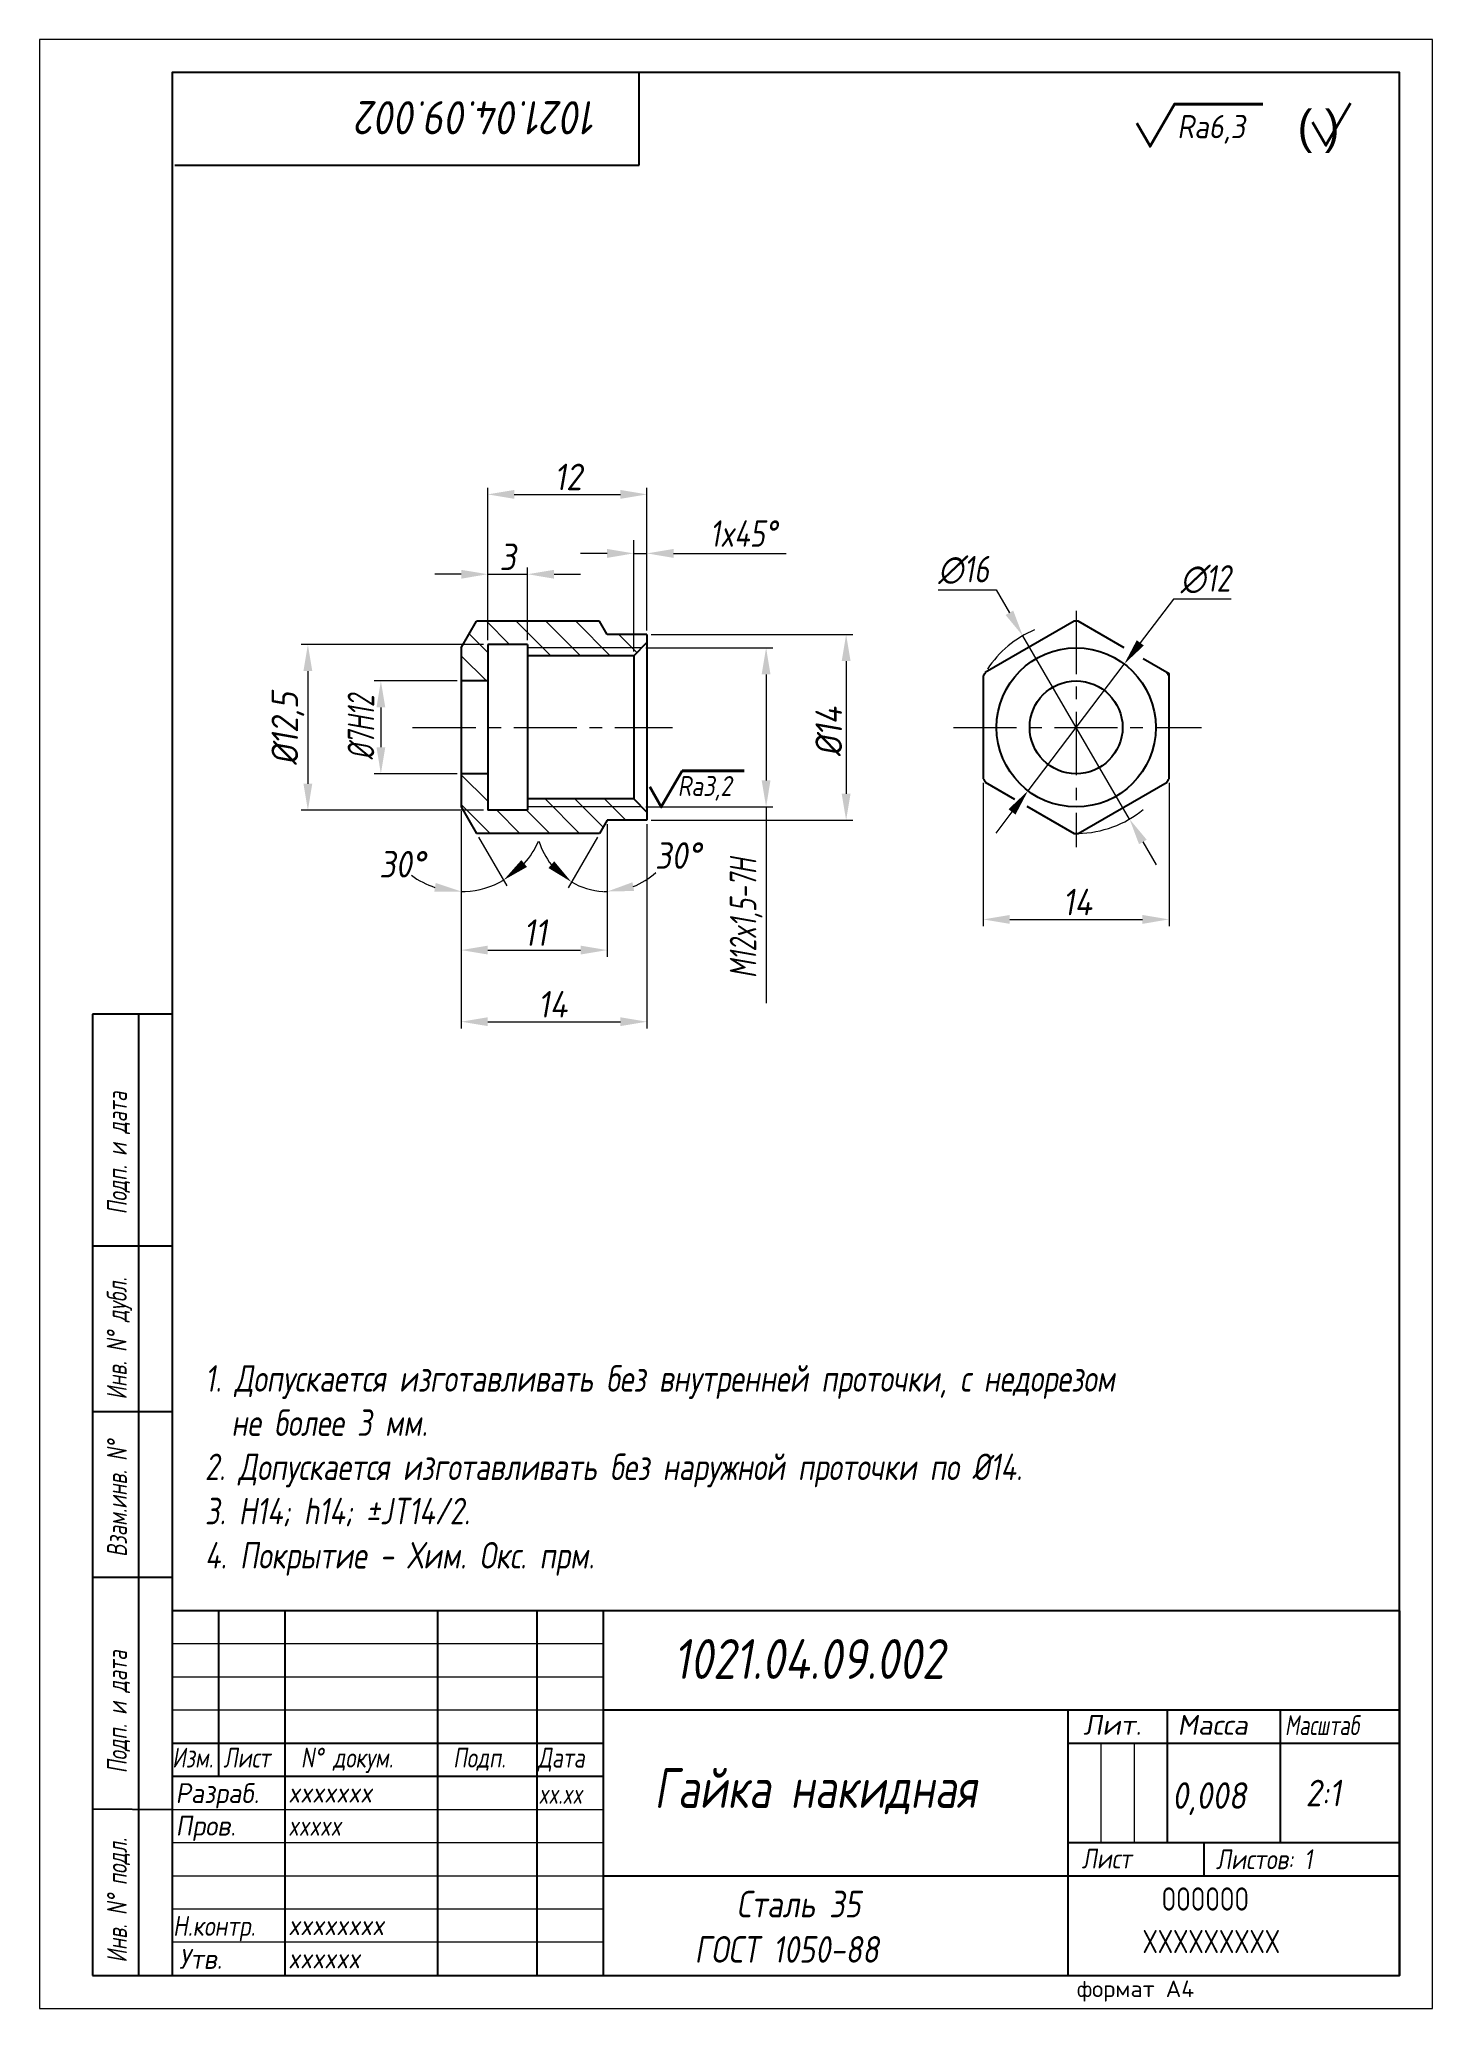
# Model space of a CAD drawing. Header units: millimetres. Extents: x 2153 to 2363, y -3584 to -3287.
import ezdxf

# ---------------------------------------------------------------- set-up
doc = ezdxf.new("R2010")
doc.units = ezdxf.units.MM
doc.linetypes.add('CENTER', pattern=[50.8, 31.75, -6.35, 6.35, -6.35])
for name, color, linetype, lineweight in [('Ax', 1, 'CENTER', 18), ('Dim', 3, 'Continuous', 40), ('Hatch', 5, 'Continuous', 18), ('Slim', 8, 'Continuous', 18), ('Text', 2, 'Continuous', 40), ('Wide', 31, 'Continuous', 60)]:
    doc.layers.add(name, color=color, linetype=linetype, lineweight=lineweight)
doc.styles.add('курсив', font='romans.shx', dxfattribs={"oblique": 10})
doc.styles.add('курсив 0_65', font='romans.shx', dxfattribs={"width": 0.65, "oblique": 10})
doc.styles.add('курсив 0_75', font='romans.shx', dxfattribs={"width": 0.75, "oblique": 10})
doc.styles.add('курсив 0_85', font='romans.shx', dxfattribs={"width": 0.85, "oblique": 10})
doc.dimstyles.new('к1_1', dxfattribs={"dimtxt": 4, "dimasz": 4, "dimexe": 1, "dimexo": 0.625, "dimtad": 1, "dimtxsty": 'курсив 0_85', "dimcen": 0, "dimadec": 0, "dimazin": 0, "dimtfac": 1, "dimtmove": 0, "dimatfit": 3, "dimldrblk": 'DOTSMALL', "dimfxl": 1, "dimlwd": 18, "dimlwe": 18, "dimarcsym": 0})
doc.dimstyles.new('к1_1св', dxfattribs={"dimtxt": 4, "dimasz": 4, "dimexe": 2, "dimexo": 0.625, "dimgap": 1, "dimtad": 1, "dimtoh": 1, "dimtxsty": 'курсив 0_75', "dimcen": 0, "dimadec": 0, "dimazin": 0, "dimtfac": 1, "dimtmove": 0, "dimatfit": 3, "dimldrblk": 'DOTSMALL', "dimfxl": 1, "dimlwd": 18, "dimlwe": 18, "dimarcsym": 0})

# ---------------------------------------------------------------- blocks, each defined once
blk = doc.blocks.new('*D728')
at = {"layer": 'Defpoints', "color": 0, "transparency": 16777216}
for p in [(2216.98, -3402.77), (2244.98, -3404.77), (2244.98, -3435.16)]:
    blk.add_point(p, dxfattribs=at)
at = {"layer": 'Dim', "color": 0, "lineweight": 18, "transparency": 16777216}
for p, q in [((2216.98, -3403.39), (2216.98, -3436.16)), ((2244.98, -3405.39), (2244.98, -3436.16)), ((2220.98, -3435.16), (2240.98, -3435.16))]:
    blk.add_line(p, q, dxfattribs=at)
at = {"layer": 'Dim', "color": 0, "transparency": 16777216}
for points in [[(2220.98, -3434.49), (2220.98, -3435.82), (2216.98, -3435.16)], [(2240.98, -3434.49), (2240.98, -3435.82), (2244.98, -3435.16)]]:
    blk.add_solid(points, dxfattribs=at)
at = {"layer": 'Dim', "color": 0, "transparency": 16777216, "insert": (2230.76, -3432.53), "char_height": 4, "attachment_point": 5, "style": 'курсив 0_85'}
blk.add_mtext('14', dxfattribs=at)
blk = doc.blocks.new('_DotSmall')
at = {"color": 0, "linetype": 'ByBlock', "const_width": 0.5}
blk.add_lwpolyline([(-122670.927, 17467.939, 1), (-122670.802, 17467.939, 1)], format="xyb", close=True, dxfattribs=at)
blk = doc.blocks.new('*D729')
at = {"layer": 'Defpoints', "color": 0, "transparency": 16777216}
for p in [(2216.98, -3402.77), (2238.98, -3404.77), (2238.98, -3424.36)]:
    blk.add_point(p, dxfattribs=at)
at = {"layer": 'Dim', "color": 0, "lineweight": 18, "transparency": 16777216}
for p, q in [((2216.98, -3403.39), (2216.98, -3425.36)), ((2238.98, -3405.39), (2238.98, -3425.36)), ((2220.98, -3424.36), (2234.98, -3424.36))]:
    blk.add_line(p, q, dxfattribs=at)
at = {"layer": 'Dim', "color": 0, "transparency": 16777216}
for points in [[(2220.98, -3423.69), (2220.98, -3425.02), (2216.98, -3424.36)], [(2234.98, -3423.69), (2234.98, -3425.02), (2238.98, -3424.36)]]:
    blk.add_solid(points, dxfattribs=at)
at = {"layer": 'Dim', "color": 0, "transparency": 16777216, "insert": (2228.14, -3421.73), "char_height": 4, "attachment_point": 5, "style": 'курсив 0_85'}
blk.add_mtext('11', dxfattribs=at)
blk = doc.blocks.new('*D730')
at = {"layer": 'Defpoints', "color": 0, "transparency": 16777216}
for p in [(2244.98, -3355.63), (2244.98, -3376.77), (2220.98, -3378.27)]:
    blk.add_point(p, dxfattribs=at)
at = {"layer": 'Dim', "color": 0, "lineweight": 18, "transparency": 16777216}
for p, q in [((2220.98, -3377.64), (2220.98, -3354.63)), ((2224.98, -3355.63), (2240.98, -3355.63)), ((2244.98, -3376.14), (2244.98, -3354.63))]:
    blk.add_line(p, q, dxfattribs=at)
at = {"layer": 'Dim', "color": 0, "transparency": 16777216}
for points in [[(2224.98, -3354.96), (2224.98, -3356.3), (2220.98, -3355.63)], [(2240.98, -3354.96), (2240.98, -3356.3), (2244.98, -3355.63)]]:
    blk.add_solid(points, dxfattribs=at)
at = {"layer": 'Dim', "color": 0, "transparency": 16777216, "insert": (2233.1, -3353), "char_height": 4, "attachment_point": 5, "style": 'курсив 0_85'}
blk.add_mtext('12', dxfattribs=at)
blk = doc.blocks.new('*D731')
at = {"layer": 'Defpoints', "color": 0, "transparency": 16777216}
for p in [(2226.98, -3367.67), (2220.98, -3378.27), (2226.98, -3378.27)]:
    blk.add_point(p, dxfattribs=at)
at = {"layer": 'Dim', "color": 0, "lineweight": 18, "transparency": 16777216}
for p, q in [((2216.98, -3367.67), (2212.98, -3367.67)), ((2220.98, -3377.64), (2220.98, -3366.67)), ((2220.98, -3367.67), (2226.98, -3367.67)), ((2226.98, -3377.64), (2226.98, -3366.67)), ((2230.98, -3367.67), (2234.98, -3367.67))]:
    blk.add_line(p, q, dxfattribs=at)
at = {"layer": 'Dim', "color": 0, "transparency": 16777216}
for points in [[(2216.98, -3367.01), (2216.98, -3368.34), (2220.98, -3367.67)], [(2230.98, -3367.01), (2230.98, -3368.34), (2226.98, -3367.67)]]:
    blk.add_solid(points, dxfattribs=at)
at = {"layer": 'Dim', "color": 0, "transparency": 16777216, "insert": (2223.98, -3365.05), "char_height": 4, "attachment_point": 5, "style": 'курсив 0_85'}
blk.add_mtext('3', dxfattribs=at)
blk = doc.blocks.new('*D732')
at = {"layer": 'Defpoints', "color": 0, "transparency": 16777216}
for p in [(2220.98, -3378.27), (2193.87, -3403.27), (2220.98, -3403.27)]:
    blk.add_point(p, dxfattribs=at)
at = {"layer": 'Dim', "color": 0, "lineweight": 18, "transparency": 16777216}
for p, q in [((2220.36, -3378.27), (2192.87, -3378.27)), ((2193.87, -3382.27), (2193.87, -3399.27)), ((2220.36, -3403.27), (2192.87, -3403.27))]:
    blk.add_line(p, q, dxfattribs=at)
at = {"layer": 'Dim', "color": 0, "transparency": 16777216}
for points in [[(2193.2, -3382.27), (2194.53, -3382.27), (2193.87, -3378.27)], [(2193.2, -3399.27), (2194.53, -3399.27), (2193.87, -3403.27)]]:
    blk.add_solid(points, dxfattribs=at)
at = {"layer": 'Dim', "color": 0, "transparency": 16777216, "insert": (2190.86, -3390.95), "char_height": 4, "attachment_point": 5, "rotation": 90, "style": 'курсив 0_85'}
blk.add_mtext('%%c12,5', dxfattribs=at)
blk = doc.blocks.new('*D733')
at = {"layer": 'Defpoints', "color": 0, "transparency": 16777216}
for p in [(2216.98, -3383.77), (2204.87, -3397.77), (2216.98, -3397.77)]:
    blk.add_point(p, dxfattribs=at)
at = {"layer": 'Dim', "color": 0, "lineweight": 18, "transparency": 16777216}
for p, q in [((2216.36, -3383.77), (2203.87, -3383.77)), ((2204.87, -3387.77), (2204.87, -3393.77)), ((2216.36, -3397.77), (2203.87, -3397.77))]:
    blk.add_line(p, q, dxfattribs=at)
at = {"layer": 'Dim', "color": 0, "transparency": 16777216}
for points in [[(2204.21, -3387.77), (2205.54, -3387.77), (2204.87, -3383.77)], [(2204.21, -3393.77), (2205.54, -3393.77), (2204.87, -3397.77)]]:
    blk.add_solid(points, dxfattribs=at)
at = {"layer": 'Dim', "color": 0, "transparency": 16777216, "insert": (2201.87, -3390.77), "char_height": 4, "attachment_point": 5, "rotation": 90, "style": 'курсив 0_65'}
blk.add_mtext('%%c7H12', dxfattribs=at)
blk = doc.blocks.new('*D734')
at = {"layer": 'Defpoints', "color": 0, "transparency": 16777216}
for p in [(2244.18, -3378.77), (2244.18, -3402.77), (2262.94, -3402.77)]:
    blk.add_point(p, dxfattribs=at)
at = {"layer": 'Dim', "color": 0, "lineweight": 18, "transparency": 16777216}
for p, q in [((2244.81, -3378.77), (2263.94, -3378.77)), ((2262.94, -3382.77), (2262.94, -3398.77)), ((2244.81, -3402.77), (2263.94, -3402.77)), ((2262.94, -3402.77), (2262.94, -3432.37))]:
    blk.add_line(p, q, dxfattribs=at)
at = {"layer": 'Dim', "color": 0, "transparency": 16777216}
for points in [[(2262.27, -3382.77), (2263.6, -3382.77), (2262.94, -3378.77)], [(2262.27, -3398.77), (2263.6, -3398.77), (2262.94, -3402.77)]]:
    blk.add_solid(points, dxfattribs=at)
at = {"layer": 'Dim', "color": 0, "transparency": 16777216, "insert": (2259.93, -3419.57), "char_height": 4, "attachment_point": 5, "rotation": 90, "style": 'курсив 0_65'}
blk.add_mtext('M12x1,5-7H', dxfattribs=at)
blk = doc.blocks.new('*D735')
at = {"layer": 'Defpoints', "color": 0, "transparency": 16777216}
for p in [(2244.98, -3376.77), (2244.98, -3404.77), (2275, -3404.77)]:
    blk.add_point(p, dxfattribs=at)
at = {"layer": 'Dim', "color": 0, "lineweight": 18, "transparency": 16777216}
for p, q in [((2245.61, -3376.77), (2276, -3376.77)), ((2275, -3380.77), (2275, -3400.77)), ((2245.61, -3404.77), (2276, -3404.77))]:
    blk.add_line(p, q, dxfattribs=at)
at = {"layer": 'Dim', "color": 0, "transparency": 16777216}
for points in [[(2274.33, -3380.77), (2275.67, -3380.77), (2275, -3376.77)], [(2274.33, -3400.77), (2275.67, -3400.77), (2275, -3404.77)]]:
    blk.add_solid(points, dxfattribs=at)
at = {"layer": 'Dim', "color": 0, "transparency": 16777216, "insert": (2272.38, -3391.42), "char_height": 4, "attachment_point": 5, "rotation": 90, "style": 'курсив 0_85'}
blk.add_mtext('%%c14', dxfattribs=at)
blk = doc.blocks.new('*D736')
at = {"layer": 'Defpoints', "color": 0, "transparency": 16777216}
for p in [(2216.98, -3378.77), (2216.98, -3402.77), (2216.98, -3402.77), (2219.29, -3406.77), (2221.34, -3414.76)]:
    blk.add_point(p, dxfattribs=at)
at = {"layer": 'Dim', "color": 0, "lineweight": 18, "transparency": 16777216}
for p, q in [((2216.98, -3403.39), (2216.98, -3416.52)), ((2219.6, -3407.31), (2223.86, -3414.68))]:
    blk.add_line(p, q, dxfattribs=at)
for start, end in [(318.0412, 336.0825), (233.9175, 251.9588), (272.5682, 300), (270, 272.4805)]:
    blk.add_arc((2216.98, -3402.77), 12.76, start, end, dxfattribs=at)
at = {"layer": 'Dim', "color": 0, "transparency": 16777216}
for points in [[(2226.89, -3411.82), (2226.05, -3410.78), (2223.36, -3413.82)], [(2213.14, -3414.24), (2212.93, -3415.56), (2216.98, -3415.52)]]:
    blk.add_solid(points, dxfattribs=at)
at = {"layer": 'Dim', "color": 0, "transparency": 16777216, "insert": (2208.08, -3411.41), "char_height": 4, "attachment_point": 5, "style": 'курсив 0_85'}
blk.add_mtext('30°', dxfattribs=at)
blk = doc.blocks.new('*D737')
at = {"layer": 'Defpoints', "color": 0, "transparency": 16777216}
for p in [(2238.98, -3404.77), (2238.98, -3405.39), (2237.83, -3406.77), (2238.98, -3408.1), (2235.3, -3414.88)]:
    blk.add_point(p, dxfattribs=at)
at = {"layer": 'Dim', "color": 0, "lineweight": 18, "transparency": 16777216}
for p, q in [((2237.51, -3407.31), (2233.1, -3414.95)), ((2238.98, -3408.73), (2238.98, -3416.53))]:
    blk.add_line(p, q, dxfattribs=at)
for start, end in [(197.1567, 218.5783), (240, 266.6149), (291.4217, 312.8433), (266.9878, 270)]:
    blk.add_arc((2238.98, -3404.77), 10.76, start, end, dxfattribs=at)
at = {"layer": 'Dim', "color": 0, "transparency": 16777216}
for points in [[(2231, -3410.97), (2230.13, -3411.98), (2233.6, -3414.09)], [(2243.04, -3415.44), (2242.79, -3414.13), (2238.98, -3415.53)]]:
    blk.add_solid(points, dxfattribs=at)
at = {"layer": 'Dim', "color": 0, "transparency": 16777216, "insert": (2249.65, -3410.1), "char_height": 4, "attachment_point": 5, "style": 'курсив 0_85'}
blk.add_mtext('30°', dxfattribs=at)
blk = doc.blocks.new('*D738')
at = {"layer": 'Defpoints', "color": 0, "transparency": 16777216}
for p in [(2295.67, -3398.51), (2323.67, -3398.51), (2323.67, -3419.73)]:
    blk.add_point(p, dxfattribs=at)
at = {"layer": 'Dim', "color": 0, "lineweight": 18, "transparency": 16777216}
for p, q in [((2295.67, -3399.14), (2295.67, -3420.73)), ((2323.67, -3399.14), (2323.67, -3420.73)), ((2299.67, -3419.73), (2319.67, -3419.73))]:
    blk.add_line(p, q, dxfattribs=at)
at = {"layer": 'Dim', "color": 0, "transparency": 16777216}
for points in [[(2299.67, -3419.06), (2299.67, -3420.4), (2295.67, -3419.73)], [(2319.67, -3419.06), (2319.67, -3420.4), (2323.67, -3419.73)]]:
    blk.add_solid(points, dxfattribs=at)
at = {"layer": 'Dim', "color": 0, "transparency": 16777216, "insert": (2309.86, -3417.11), "char_height": 4, "attachment_point": 5, "style": 'курсив 0_85'}
blk.add_mtext('14', dxfattribs=at)
blk = doc.blocks.new('*D739')
at = {"layer": 'Defpoints', "color": 0, "transparency": 16777216}
for p in [(2301.62, -3376.94), (2317.72, -3404.6)]:
    blk.add_point(p, dxfattribs=at)
at = {"layer": 'Dim', "color": 0, "lineweight": 18, "transparency": 16777216}
for p, q in [((2288.85, -3370.03), (2297.6, -3370.03)), ((2297.6, -3370.03), (2299.61, -3373.48)), ((2317.72, -3404.6), (2301.62, -3376.94)), ((2319.73, -3408.05), (2321.74, -3411.51))]:
    blk.add_line(p, q, dxfattribs=at)
blk.add_arc((2309.67, -3390.77), 16, 113.0362, 146.7169, dxfattribs=at)
at = {"layer": 'Dim', "color": 0, "transparency": 16777216}
for points in [[(2300.19, -3373.15), (2299.03, -3373.82), (2301.62, -3376.94)], [(2320.31, -3407.72), (2319.15, -3408.39), (2317.72, -3404.6)]]:
    blk.add_solid(points, dxfattribs=at)
at = {"layer": 'Dim', "color": 0, "transparency": 16777216, "insert": (2292.73, -3367.03), "char_height": 4, "attachment_point": 5, "style": 'курсив 0_75'}
blk.add_mtext('∅16', dxfattribs=at)
blk = doc.blocks.new('*D740')
at = {"layer": 'Defpoints', "color": 0, "transparency": 16777216}
for p in [(2316.92, -3381.21), (2302.42, -3400.33)]:
    blk.add_point(p, dxfattribs=at)
at = {"layer": 'Dim', "color": 0, "lineweight": 18, "transparency": 16777216}
for p, q in [((2324.34, -3371.43), (2319.34, -3378.02)), ((2333.06, -3371.43), (2324.34, -3371.43)), ((2302.42, -3400.33), (2316.92, -3381.21)), ((2300, -3403.51), (2297.58, -3406.7))]:
    blk.add_line(p, q, dxfattribs=at)
at = {"layer": 'Dim', "color": 0, "transparency": 16777216}
for points in [[(2318.81, -3377.62), (2319.87, -3378.43), (2316.92, -3381.21)], [(2299.47, -3403.11), (2300.53, -3403.92), (2302.42, -3400.33)]]:
    blk.add_solid(points, dxfattribs=at)
at = {"layer": 'Dim', "color": 0, "transparency": 16777216, "insert": (2329.2, -3368.43), "char_height": 4, "attachment_point": 5, "style": 'курсив 0_75'}
blk.add_mtext('∅12', dxfattribs=at)
blk = doc.blocks.new('*D741')
at = {"layer": 'Defpoints', "color": 0, "transparency": 16777216}
for p in [(2244.98, -3364.53), (2244.98, -3376.77), (2242.98, -3379.97)]:
    blk.add_point(p, dxfattribs=at)
at = {"layer": 'Dim', "color": 0, "lineweight": 18, "transparency": 16777216}
for p, q in [((2238.98, -3364.53), (2234.98, -3364.53)), ((2242.98, -3379.34), (2242.98, -3362.53)), ((2242.98, -3364.53), (2244.98, -3364.53)), ((2244.98, -3376.14), (2244.98, -3362.53)), ((2248.98, -3364.53), (2265.97, -3364.53))]:
    blk.add_line(p, q, dxfattribs=at)
at = {"layer": 'Dim', "color": 0, "transparency": 16777216}
for points in [[(2238.98, -3363.86), (2238.98, -3365.2), (2242.98, -3364.53)], [(2248.98, -3363.86), (2248.98, -3365.2), (2244.98, -3364.53)]]:
    blk.add_solid(points, dxfattribs=at)
at = {"layer": 'Dim', "color": 0, "transparency": 16777216, "insert": (2259.48, -3361.53), "char_height": 4, "attachment_point": 5, "style": 'курсив 0_75'}
blk.add_mtext('1x45%%d', dxfattribs=at)

msp = doc.modelspace()

# ---------------------------------------------------------------- hatches: boundary and pattern name
at = {"layer": 'Hatch'}
h = msp.add_hatch(dxfattribs=at)
h.set_pattern_fill('ANSI31', color=256, angle=90, style=0)
h.set_pattern_definition([(135, (-6800.1005, 5219.5405), (-2.245064, -2.245064), [])])
h.paths.add_polyline_path([(2237.827, -3374.769), (2219.292, -3374.769), (2216.982, -3378.769), (2216.982, -3383.769), (2220.982, -3383.769), (2220.982, -3378.269), (2226.982, -3378.269), (2226.982, -3378.769), (2244.182, -3378.769), (2244.982, -3377.969), (2244.982, -3376.769), (2238.982, -3376.769)])
h.paths.add_polyline_path([(2244.982, -3403.569), (2244.182, -3402.769), (2226.982, -3402.769), (2226.982, -3403.269), (2220.982, -3403.269), (2220.982, -3397.769), (2216.982, -3397.769), (2216.982, -3402.769), (2219.292, -3406.769), (2237.827, -3406.769), (2238.982, -3404.769), (2244.982, -3404.769)])
h.paths.add_polyline_path([(2242.982, -3401.569), (2226.982, -3401.569), (2226.982, -3402.769), (2244.182, -3402.769)], flags=17)
h.paths.add_polyline_path([(2244.182, -3378.769), (2226.982, -3378.769), (2226.982, -3379.969), (2242.982, -3379.969)], flags=17)

# ---------------------------------------------------------------- linework, layer by layer
for p, q in [((2243.813, -3305.999), (2243.813, -3291.999)), ((2173.813, -3305.999), (2243.813, -3305.999)), ((2216.982, -3378.769), (2219.292, -3374.769)), ((2237.827, -3374.769), (2219.292, -3374.769)), ((2238.982, -3376.769), (2237.827, -3374.769)), ((2244.982, -3376.769), (2238.982, -3376.769)), ((2244.982, -3376.769), (2244.982, -3404.769)), ((2216.982, -3378.769), (2216.982, -3402.769)), ((2220.982, -3378.269), (2220.982, -3403.269)), ((2226.982, -3378.269), (2220.982, -3378.269)), ((2226.982, -3378.269), (2226.982, -3403.269)), ((2242.982, -3379.969), (2244.982, -3377.969)), ((2242.982, -3379.969), (2226.982, -3379.969)), ((2242.982, -3379.969), (2242.982, -3401.569)), ((2220.982, -3383.769), (2216.982, -3383.769)), ((2220.982, -3397.769), (2216.982, -3397.769)), ((2216.982, -3402.769), (2219.292, -3406.769)), ((2226.982, -3403.269), (2220.982, -3403.269)), ((2242.982, -3401.569), (2226.982, -3401.569)), ((2242.982, -3401.569), (2244.982, -3403.569)), ((2238.982, -3404.769), (2237.827, -3406.769)), ((2244.982, -3404.769), (2238.982, -3404.769)), ((2237.827, -3406.769), (2219.292, -3406.769)), ((2161.4, -3434.005), (2161.4, -3579.005)), ((2173.4, -3434.005), (2161.4, -3434.005)), ((2168.401, -3578.935), (2168.401, -3434.005)), ((2173.331, -3469.005), (2161.4, -3469.006)), ((2173.314, -3494.005), (2161.4, -3494.005)), ((2161.4, -3519.003), (2161.4, -3519.003)), ((2173.4, -3519.005), (2161.4, -3519.003)), ((2358.4, -3524.005), (2173.4, -3524.005)), ((2180.4, -3524.005), (2180.4, -3549.005)), ((2190.4, -3524.005), (2190.4, -3579.005)), ((2213.4, -3524.005), (2213.4, -3579.005)), ((2228.4, -3524.005), (2228.4, -3579.005)), ((2238.4, -3524.005), (2238.4, -3579.005)), ((2358.4, -3579.005), (2358.4, -3524.005)), ((2358.4, -3524.005), (2358.4, -3579.005)), ((2308.4, -3539.005), (2238.4, -3539.005)), ((2308.4, -3539.005), (2308.4, -3579.005)), ((2358.4, -3539.005), (2308.4, -3539.005)), ((2323.4, -3539.005), (2323.4, -3559.005)), ((2340.4, -3539.005), (2340.4, -3559.005)), ((2238.4, -3544.005), (2173.4, -3544.005)), ((2358.4, -3544.005), (2308.4, -3544.005)), ((2238.4, -3549.005), (2173.4, -3549.005)), ((2173.4, -3554.006), (2161.4, -3553.936)), ((2358.4, -3559.005), (2308.4, -3559.005)), ((2328.905, -3559.005), (2328.905, -3564.005)), ((2308.4, -3564.005), (2238.4, -3564.005)), ((2358.4, -3564.005), (2308.4, -3564.005)), ((2161.4, -3579.005), (2173.4, -3579.005)), ((2173.4, -3579.005), (2358.4, -3579.005))]:
    msp.add_line(p, q)
msp.add_lwpolyline([(2173.4, -3579.005), (2358.4, -3579.005), (2358.4, -3292.005), (2173.4, -3292.005)], close=True)
for points in [[(2309.379, -3374.771), (2295.962, -3382.517)], [(2316.925, -3378.791), (2309.962, -3374.771)], [(2323.671, -3398.515), (2323.671, -3382.686), (2319.751, -3380.423)], [(2295.671, -3383.023), (2295.671, -3398.515)], [(2295.962, -3399.02), (2300.394, -3401.579)], [(2309.962, -3406.766), (2323.379, -3399.02)], [(2302.227, -3402.637), (2309.379, -3406.766)]]:
    msp.add_lwpolyline(points)
for radius in [12, 7]:
    msp.add_circle((2309.671, -3390.769), radius)
for start, end in [(88.95502, 91.04498), (148.95502, 151.04498), (28.95502, 31.04498), (208.95502, 211.04498), (328.95502, 331.04498), (268.95502, 271.04498)]:
    msp.add_arc((2309.671, -3390.769), 16, start, end)
at = {"layer": 'Ax', "ltscale": 0.3}
for p, q in [((2309.671, -3373.196), (2309.671, -3408.832)), ((2209.652, -3390.769), (2248.832, -3390.769)), ((2291.162, -3390.769), (2328.58, -3390.769))]:
    msp.add_line(p, q, dxfattribs=at)
at = {"layer": 'Hatch'}
msp.add_line((2238.982, -3405.394), (2238.982, -3408.1), dxfattribs=at)
at = {"layer": 'Slim'}
for p, q in [((2244.182, -3378.769), (2226.982, -3378.769)), ((2244.182, -3402.769), (2226.982, -3402.769)), ((2238.4, -3529.005), (2173.4, -3529.005)), ((2238.4, -3534.005), (2173.4, -3534.005)), ((2238.4, -3539.005), (2173.4, -3539.005)), ((2313.4, -3544.005), (2313.4, -3559.005)), ((2318.4, -3544.005), (2318.4, -3559.005)), ((2238.4, -3554.005), (2173.4, -3554.005)), ((2238.4, -3559.005), (2173.4, -3559.005)), ((2238.4, -3564.005), (2173.4, -3564.005)), ((2238.4, -3569.005), (2173.4, -3569.005)), ((2238.4, -3574.005), (2173.4, -3574.005))]:
    msp.add_line(p, q, dxfattribs=at)
msp.add_lwpolyline([(2153.4, -3584.005), (2363.4, -3584.005), (2363.4, -3287.005), (2153.4, -3287.005)], close=True, dxfattribs=at)
msp.add_arc((2309.671, -3390.769), 16, 271.04498, 309.2287, dxfattribs=at)
at = {"layer": 'Text'}
msp.add_line((2250.289, -3397.306), (2259.628, -3397.306), dxfattribs=at)
for points in [[(2345.299, -3299.47), (2347.326, -3302.98), (2351.006, -3296.607)], [(2318.796, -3299.618), (2320.823, -3303.129), (2324.502, -3296.756), (2337.798, -3296.756)], [(2245.398, -3399.76), (2247.135, -3402.769), (2250.289, -3397.306)]]:
    msp.add_lwpolyline(points, dxfattribs=at)

# ---------------------------------------------------------------- texts
at = {"layer": 'Text', "oblique": 10}
for s, height, rotation, style, width, p in [('1021.04.09.002', 5, 180, 'курсив', 0.85, (2237.565, -3296.322)), ('Подп. и дата', 3, 90, 'курсив 0_75', 0.7, (2166.59, -3464.222)), ('Инв. N%%D дубл.', 3, 90, 'курсив 0_75', 0.7, (2166.557, -3492.156)), ('Взам.инв. N%%D', 3, 90, 'курсив 0_75', 0.7, (2166.59, -3515.884)), ('Подп. и дата', 3, 90, 'курсив 0_75', 0.7, (2166.59, -3548.51)), ('Инв. N%%D подл.', 3, 90, 'курсив 0_75', 0.7, (2166.59, -3577.082))]:
    msp.add_text(s, height=height, rotation=rotation, dxfattribs=dict(at, style=style, width=width)).set_placement(p)
for s, height, style, width, p in [('Ra6,3', 3.5, 'курсив 0_85', 0.85, (2324.906, -3301.908)), ('Ra3,2', 3, 'курсив', 0.8, (2249.609, -3401.109)), ('1021.04.09.002', 6, 'курсив', 0.8, (2248.981, -3534.274)), ('Масштаб', 3, 'курсив', 0.7, (2341.134, -3542.759)), ('Изм.', 3, 'курсив 0_75', 0.75, (2173.4, -3547.651)), ('Лист', 3, 'курсив 0_75', 0.75, (2181.136, -3547.651)), ('N%%D докум.', 3, 'курсив 0_75', 0.75, (2192.808, -3547.651)), ('Подп.', 3, 'курсив 0_75', 0.75, (2215.749, -3547.651)), ('Дата', 3, 'курсив 0_75', 0.75, (2228.522, -3547.651)), ('Гайка накидная', 6, 'курсив 0_75', 0.75, (2246.066, -3553.732)), ('Разраб.', 3, 'курсив', 0.9, (2173.914, -3553.006)), ('xxxxxxx', 3, 'курсив 0_85', 0.85, (2190.906, -3552.926)), ('0,008', 4, 'курсив 0_85', 0.85, (2324.145, -3553.869)), ('2:1', 4, 'курсив 0_85', 0.85, (2344.256, -3553.488)), ('Пров.', 3, 'курсив', 0.9, (2173.94, -3557.911)), ('xxxxx', 3, 'курсив 0_85', 0.75, (2190.906, -3557.926)), ('Лист', 3, 'курсив', 0.8, (2310.502, -3562.874)), ('Листов: 1', 3, 'курсив', 0.8, (2330.746, -3562.98)), ('Сталь 35', 4, 'курсив', 0.8, (2258.495, -3570.24)), ('Н.контр.', 3, 'курсив', 0.8, (2173.531, -3573.03)), ('xxxxxxxx', 3, 'курсив 0_85', 0.85, (2190.906, -3572.926)), ('Утв.', 3, 'курсив', 0.9, (2174.462, -3578.008)), ('xxxxxx', 3, 'курсив 0_85', 0.85, (2190.906, -3577.926)), (' ГОСТ 1050-88', 4, 'курсив', 0.8, (2250.023, -3577.074))]:
    msp.add_text(s, height=height, dxfattribs=dict(at, style=style, width=width)).set_placement(p)
at = {"layer": 'Text'}
msp.add_text('( )', height=5, dxfattribs=at).set_placement((2343.056, -3302.651))
at = {"layer": 'Text', "style": 'курсив', "oblique": 10}
for s, p in [('Лит.', (2310.755, -3542.711)), ('Масса', (2324.954, -3542.711))]:
    msp.add_text(s, height=3, dxfattribs=at).set_placement(p)
at = {"layer": 'Text', "ltscale": 0.8, "style": 'курсив', "oblique": 10, "width": 0.7}
msp.add_text('xx.xx', height=3, dxfattribs=at).set_placement((2228.627, -3553.112))
at = {"layer": 'Text', "style": 'курсив'}
msp.add_text('формат А4', height=2.5, dxfattribs=at).set_placement((2309.782, -3582.268))
at = {"layer": 'Text', "ltscale": 6, "insert": (2178.343, -3486.963), "char_height": 4, "width": 177.75258, "attachment_point": 1, "style": 'курсив 0_75'}
msp.add_mtext('1. Допускается изготавливать без внутренней проточки, с недорезом\\P  не более 3 мм.\\P2. Допускается изготавливать без наружной проточки по %%C14.\\P3. H14; h14; %%PJT14/2.\\P4. Покрытие - Хим. Окс. прм.', dxfattribs=at)
at = {"layer": 'Wide', "lineweight": 50, "style": 'курсив', "width": 0.7}
for s, p in [('OOOOOO', (2322.552, -3569.225)), ('XXXXXXXXX', (2319.679, -3575.635))]:
    msp.add_text(s, height=3.5, dxfattribs=at).set_placement(p)

# ---------------------------------------------------------------- dimensions: what is measured, and where the dimension line sits
at = {"layer": 'Dim'}
for base, p1, p2, picture, middle in [((2244.982, -3355.629), (2220.982, -3378.269), (2244.982, -3376.769), '*D730', (2233.105, -3355.629)), ((2226.982, -3367.674), (2220.982, -3378.269), (2226.982, -3378.269), '*D731', (2223.982, -3367.674)), ((2323.671, -3419.731), (2295.671, -3398.515), (2323.671, -3398.515), '*D738', (2309.858, -3419.731)), ((2244.982, -3435.156), (2216.982, -3402.769), (2244.982, -3404.769), '*D728', (2230.76, -3435.156)), ((2238.982, -3424.356), (2216.982, -3402.769), (2238.982, -3404.769), '*D729', (2228.144, -3424.356))]:
    dim = msp.add_linear_dim(base=base, p1=p1, p2=p2, dimstyle='к1_1', override={"dimlfac": 0.5}, dxfattribs=at)
    dim.commit()
    dim.dimension.update_dxf_attribs({"geometry": picture, "text_midpoint": middle, "dimtype": 160})
dim = msp.add_linear_dim(base=(2244.982, -3364.531), p1=(2242.982, -3379.969), p2=(2244.982, -3376.769), text='<>x45%%d', dimstyle='к1_1св', override={"dimlfac": 0.5}, dxfattribs=at)
dim.commit()
dim.dimension.update_dxf_attribs({"geometry": '*D741', "text_midpoint": (2259.478, -3364.531), "dimtype": 160})
dim = msp.add_diameter_dim_2p(p1=(2317.718, -3404.597), p2=(2301.623, -3376.94), dimstyle='к1_1св', override={"dimlfac": 0.5}, dxfattribs=at)
dim.commit()
dim.dimension.update_dxf_attribs({"geometry": '*D739', "text_midpoint": (2292.725, -3367.026)})
dim = msp.add_diameter_dim_2p(p1=(2302.417, -3400.328), p2=(2316.924, -3381.209), dimstyle='к1_1св', override={"dimlfac": 0.5}, dxfattribs=at)
dim.commit()
dim.dimension.update_dxf_attribs({"geometry": '*D740', "text_midpoint": (2329.2, -3371.431), "dimtype": 163})
for base, p1, p2, text, override, picture, middle in [((2275.001, -3404.769), (2244.982, -3376.769), (2244.982, -3404.769), '%%c<>', {"dimlfac": 0.5}, '*D735', (2275.001, -3391.422)), ((2193.865, -3403.269), (2220.982, -3378.269), (2220.982, -3403.269), '%%c<>', {"dimlfac": 0.5}, '*D732', (2193.865, -3390.955)), ((2262.938, -3402.769), (2244.182, -3378.769), (2244.182, -3402.769), 'M<>x1,5-7H', {"dimlfac": 0.5, "dimtxsty": 'курсив 0_65'}, '*D734', (2262.938, -3419.57)), ((2204.873, -3397.769), (2216.982, -3383.769), (2216.982, -3397.769), '%%c<>H12', {"dimgap": 1, "dimlfac": 0.5, "dimtxsty": 'курсив 0_65'}, '*D733', (2204.873, -3390.769))]:
    dim = msp.add_linear_dim(base=base, p1=p1, p2=p2, angle=90, text=text, dimstyle='к1_1', override=override, dxfattribs=at)
    dim.commit()
    dim.dimension.update_dxf_attribs({"geometry": picture, "text_midpoint": middle, "dimtype": 160})
for base, line1, line2, picture, middle in [((2221.345, -3414.755), ((2216.982, -3378.769), (2216.982, -3402.769)), ((2216.982, -3402.769), (2219.292, -3406.769)), '*D736', (2208.083, -3411.413)), ((2235.302, -3414.881), ((2238.982, -3405.394), (2238.982, -3408.1)), ((2238.982, -3404.769), (2237.827, -3406.769)), '*D737', (2249.651, -3410.097))]:
    dim = msp.add_angular_dim_2l(base=base, line1=line1, line2=line2, dimstyle='к1_1', override={"dimtmove": 1}, dxfattribs=at)
    dim.commit()
    dim.dimension.update_dxf_attribs({"geometry": picture, "text_midpoint": middle, "dimtype": 162})

doc.saveas('drawing.dxf')
